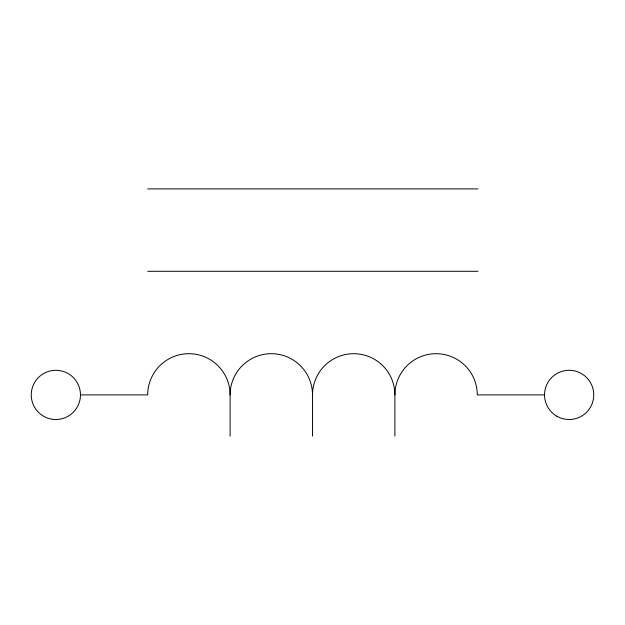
<?xml version="1.0" encoding="UTF-8"?>
<svg xmlns="http://www.w3.org/2000/svg" width="625" height="625" viewBox="0 0 625 625"><rect width="100%" height="100%" fill="white"/><g stroke="black" fill="none" stroke-linecap="round" stroke-linejoin="round"><path stroke-width="0.94" d="M147.703 188.906L477.984 188.906M147.703 271.305L477.984 271.305M80.469 394.898A24.609 24.609 0 0 1 43.555 416.211A24.609 24.609 0 0 1 43.555 373.586A24.609 24.609 0 0 1 80.469 394.898L147.703 394.898A41.195 41.195 0 0 1 188.906 353.695A41.195 41.195 0 0 1 230.102 394.898L230.102 436.094M477.984 394.898L544.531 394.898M477.297 394.898A41.195 41.195 0 0 0 436.094 353.695A41.195 41.195 0 0 0 394.898 394.898L394.898 436.094M230.102 394.898A41.195 41.195 0 0 1 271.305 353.695A41.195 41.195 0 0 1 312.5 394.898L312.5 436.094M312.5 394.898A41.195 41.195 0 0 1 353.695 353.695A41.195 41.195 0 0 1 394.898 394.898M556.836 416.211A24.609 24.609 0 0 0 593.75 394.898A24.609 24.609 0 0 0 556.836 373.586A24.609 24.609 0 0 0 556.836 416.211"/></g></svg>
